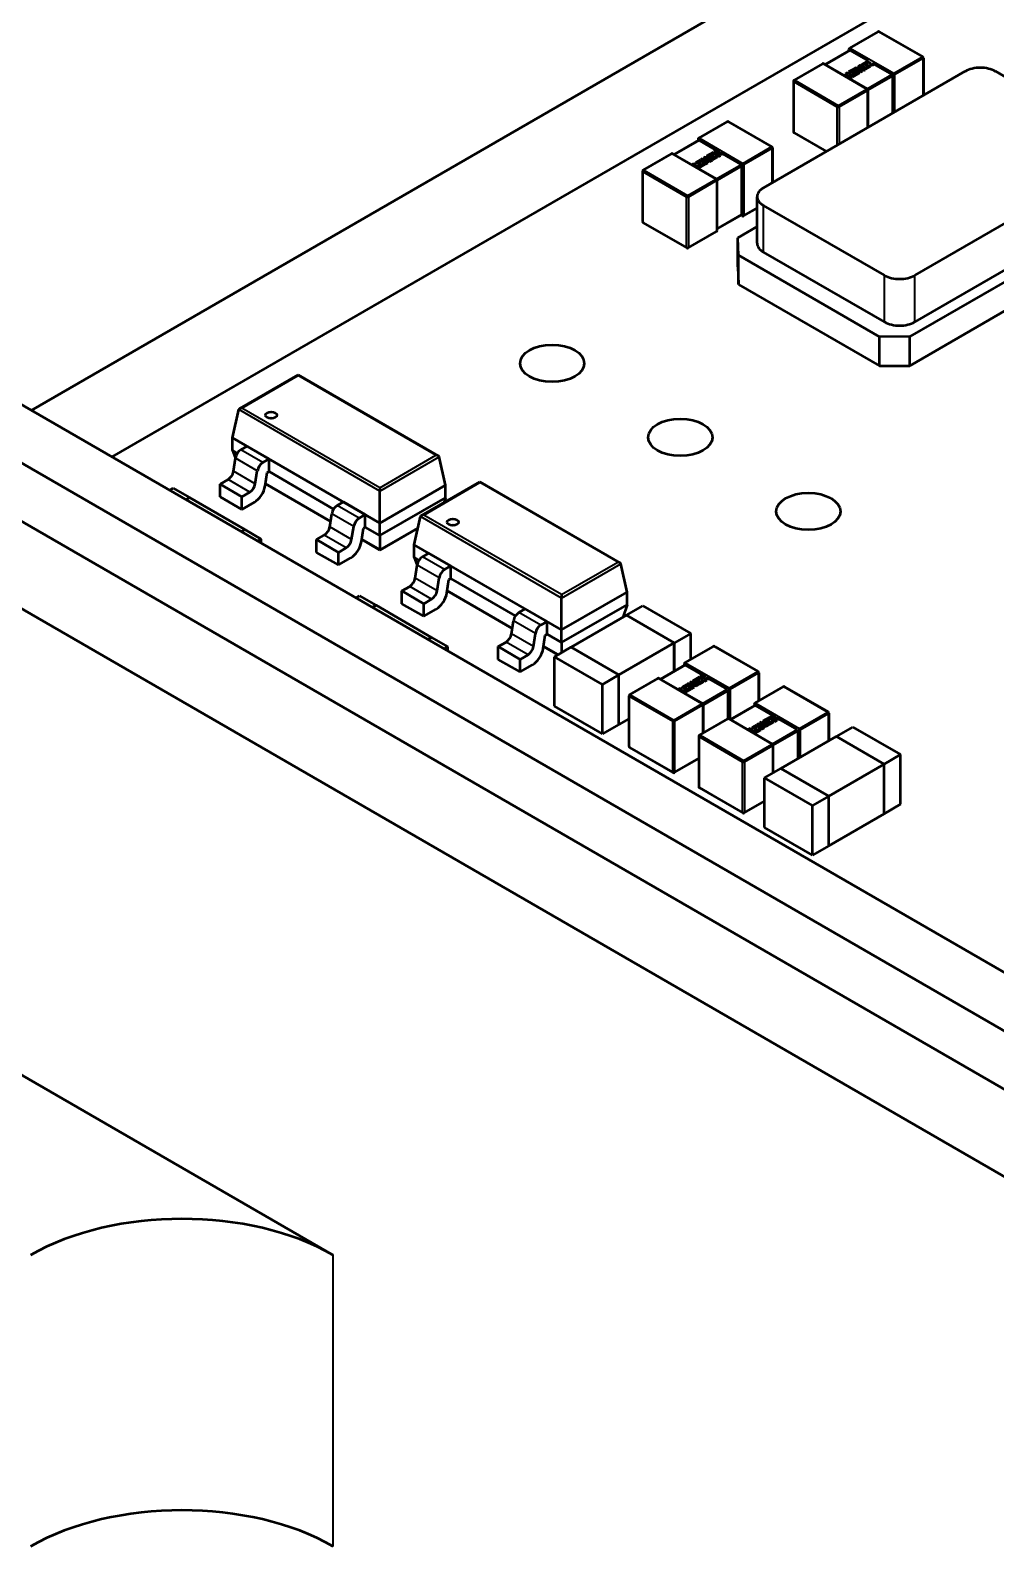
# Model space of a CAD drawing. Header units: millimetres. Extents: x -106 to 841, y -50 to 594.
# Drawn here: x 579.79 to 593.31, y 230.02 to 251.48 of the extents above; entities that cross this region are included whole.
import ezdxf

# ---------------------------------------------------------------- set-up
doc = ezdxf.new("R2010")
doc.units = ezdxf.units.MM
doc.layers.add('Visible (ISO)', color=7, linetype='Continuous', lineweight=50)
doc.layers.add('Visible Narrow (ISO)', color=7, linetype='Continuous', lineweight=35)

msp = doc.modelspace()

# ---------------------------------------------------------------- linework, layer by layer
at = {"layer": 'Visible (ISO)'}
for p, q in [((546.906, 264.335), (610.546, 227.593)), ((546.906, 263.518), (610.546, 226.776)), ((545.845, 262.906), (609.485, 226.164)), ((606.657, 230.655), (552.209, 262.09)), ((600.282, 256.685), (580.926, 245.51)), ((579.795, 246.163), (592.731, 253.631)), ((591.666, 251.467), (591.268, 251.238)), ((591.684, 251.467), (592.294, 251.115)), ((590.924, 251.008), (591.268, 251.207)), ((591.259, 251.202), (591.259, 251.221)), ((591.277, 251.206), (591.527, 251.062)), ((592.304, 251.099), (592.304, 250.575)), ((590.059, 249.28), (592.888, 250.913)), ((590.888, 251.018), (590.49, 250.788)), ((590.907, 251.018), (591.516, 250.666)), ((591.186, 250.865), (591.179, 250.861)), ((591.204, 250.847), (591.186, 250.865)), ((591.24, 250.896), (591.212, 250.88)), ((591.212, 250.88), (591.212, 250.876)), ((591.212, 250.88), (591.212, 250.842)), ((591.212, 250.876), (591.212, 250.842)), ((591.239, 250.851), (591.24, 250.896)), ((591.239, 250.851), (591.24, 250.892)), ((591.24, 250.896), (591.24, 250.892)), ((591.316, 250.94), (591.253, 250.904)), ((591.253, 250.904), (591.253, 250.9)), ((591.253, 250.904), (591.314, 250.841)), ((591.253, 250.9), (591.314, 250.837)), ((591.289, 250.906), (591.327, 250.928)), ((591.3, 250.894), (591.289, 250.906)), ((591.291, 250.903), (591.327, 250.924)), ((591.336, 250.915), (591.3, 250.894)), ((591.311, 250.882), (591.348, 250.903)), ((591.326, 250.867), (591.311, 250.882)), ((591.314, 250.88), (591.348, 250.899)), ((591.314, 250.841), (591.405, 250.894)), ((591.314, 250.837), (591.405, 250.89)), ((591.327, 250.928), (591.316, 250.94)), ((591.361, 250.966), (591.324, 250.945)), ((591.324, 250.945), (591.324, 250.941)), ((591.324, 250.945), (591.373, 250.894)), ((591.324, 250.941), (591.371, 250.892)), ((591.373, 250.894), (591.326, 250.867)), ((591.327, 250.928), (591.327, 250.924)), ((591.348, 250.903), (591.336, 250.915)), ((591.348, 250.903), (591.348, 250.899)), ((591.405, 250.894), (591.351, 250.95)), ((591.351, 250.95), (591.423, 250.904)), ((591.418, 250.929), (591.361, 250.966)), ((591.361, 250.939), (591.423, 250.9)), ((591.425, 251.003), (591.387, 250.982)), ((591.387, 250.982), (591.387, 250.977)), ((591.387, 250.982), (591.418, 250.929)), ((591.387, 250.977), (591.414, 250.932)), ((591.405, 250.894), (591.405, 250.89)), ((591.445, 250.917), (591.409, 250.984)), ((591.409, 250.984), (591.464, 250.927)), ((591.414, 250.975), (591.464, 250.923)), ((591.423, 250.904), (591.445, 250.917)), ((591.423, 250.9), (591.445, 250.913)), ((591.423, 250.904), (591.423, 250.9)), ((591.485, 250.94), (591.425, 251.003)), ((591.531, 251.064), (591.435, 251.009)), ((591.435, 251.009), (591.435, 251.005)), ((591.435, 251.009), (591.496, 250.946)), ((591.435, 251.005), (591.496, 250.942)), ((591.445, 250.917), (591.445, 250.913)), ((591.464, 250.927), (591.485, 250.94)), ((591.464, 250.923), (591.485, 250.936)), ((591.464, 250.927), (591.464, 250.923)), ((591.471, 251.011), (591.51, 251.033)), ((591.482, 250.999), (591.471, 251.011)), ((591.473, 251.008), (591.51, 251.029)), ((591.518, 251.02), (591.482, 250.999)), ((591.485, 250.94), (591.485, 250.936)), ((591.493, 250.987), (591.53, 251.009)), ((591.508, 250.972), (591.493, 250.987)), ((591.496, 250.985), (591.53, 251.004)), ((591.496, 250.946), (591.56, 250.983)), ((591.496, 250.942), (591.56, 250.979)), ((591.496, 250.946), (591.496, 250.942)), ((591.548, 250.995), (591.508, 250.972)), ((591.51, 251.033), (591.536, 251.048)), ((591.51, 251.029), (591.536, 251.044)), ((591.53, 251.009), (591.518, 251.02)), ((591.53, 251.009), (591.53, 251.004)), ((591.536, 251.048), (591.536, 251.044)), ((591.536, 251.048), (591.585, 250.997)), ((591.536, 251.044), (591.585, 250.993)), ((591.56, 250.983), (591.548, 250.995)), ((591.56, 250.983), (591.56, 250.979)), ((591.585, 250.997), (591.609, 251.011)), ((591.585, 250.993), (591.609, 251.007)), ((591.585, 250.997), (591.585, 250.993)), ((591.609, 251.011), (591.591, 251.029)), ((591.601, 251.019), (591.861, 250.869)), ((591.609, 251.011), (591.609, 251.007)), ((591.874, 250.862), (591.871, 250.86)), ((593.312, 250.913), (595.009, 249.933)), ((590.481, 250.772), (590.481, 250.068)), ((591.228, 250.833), (591.278, 250.82)), ((591.304, 250.835), (591.239, 250.851)), ((591.24, 250.826), (591.278, 250.816)), ((591.278, 250.82), (591.304, 250.835)), ((591.278, 250.816), (591.304, 250.831)), ((591.278, 250.82), (591.278, 250.816)), ((591.304, 250.835), (591.304, 250.831)), ((591.314, 250.841), (591.314, 250.837)), ((591.526, 250.65), (591.526, 250.126)), ((591.874, 250.327), (591.874, 250.846)), ((589.153, 249.977), (589.551, 250.207)), ((589.569, 250.207), (590.179, 249.854)), ((590.49, 250.052), (590.944, 249.79)), ((588.809, 249.748), (589.153, 249.947)), ((589.143, 249.961), (589.143, 249.941)), ((589.436, 249.787), (589.162, 249.945)), ((589.391, 249.798), (589.365, 249.784)), ((589.45, 249.784), (589.391, 249.798)), ((590.189, 249.838), (590.189, 249.354)), ((588.375, 249.528), (588.773, 249.758)), ((589.401, 249.405), (588.791, 249.758)), ((589.085, 249.622), (589.06, 249.608)), ((589.06, 249.608), (589.06, 249.603)), ((589.06, 249.608), (589.072, 249.596)), ((589.06, 249.603), (589.063, 249.601)), ((589.134, 249.571), (589.085, 249.622)), ((589.174, 249.673), (589.109, 249.636)), ((589.109, 249.636), (589.109, 249.632)), ((589.109, 249.636), (589.121, 249.624)), ((589.109, 249.632), (589.121, 249.62)), ((589.121, 249.624), (589.161, 249.647)), ((589.121, 249.62), (589.161, 249.643)), ((589.121, 249.624), (589.121, 249.62)), ((589.16, 249.585), (589.134, 249.571)), ((589.176, 249.631), (589.14, 249.61)), ((589.14, 249.61), (589.14, 249.606)), ((589.14, 249.61), (589.151, 249.599)), ((589.14, 249.606), (589.151, 249.594)), ((589.141, 249.556), (589.234, 249.61)), ((589.144, 249.554), (589.234, 249.606)), ((589.151, 249.599), (589.187, 249.62)), ((589.151, 249.594), (589.187, 249.616)), ((589.151, 249.599), (589.151, 249.594)), ((589.199, 249.608), (589.16, 249.585)), ((589.161, 249.647), (589.161, 249.643)), ((589.161, 249.647), (589.176, 249.631)), ((589.161, 249.643), (589.174, 249.63)), ((589.234, 249.61), (589.174, 249.673)), ((589.206, 249.691), (589.184, 249.679)), ((589.184, 249.679), (589.184, 249.675)), ((589.184, 249.679), (589.245, 249.616)), ((589.184, 249.675), (589.245, 249.612)), ((589.187, 249.62), (589.187, 249.616)), ((589.187, 249.62), (589.199, 249.608)), ((589.187, 249.616), (589.196, 249.606)), ((589.26, 249.635), (589.206, 249.691)), ((589.247, 249.715), (589.224, 249.702)), ((589.224, 249.702), (589.224, 249.698)), ((589.224, 249.702), (589.26, 249.635)), ((589.224, 249.698), (589.255, 249.64)), ((589.234, 249.61), (589.234, 249.606)), ((589.245, 249.616), (589.282, 249.637)), ((589.245, 249.612), (589.282, 249.633)), ((589.245, 249.616), (589.245, 249.612)), ((589.318, 249.669), (589.247, 249.715)), ((589.282, 249.637), (589.251, 249.69)), ((589.251, 249.69), (589.309, 249.653)), ((589.255, 249.683), (589.309, 249.649)), ((589.356, 249.778), (589.264, 249.725)), ((589.264, 249.725), (589.264, 249.721)), ((589.264, 249.725), (589.318, 249.669)), ((589.264, 249.721), (589.308, 249.676)), ((589.282, 249.637), (589.282, 249.633)), ((589.296, 249.725), (589.343, 249.752)), ((589.345, 249.674), (589.296, 249.725)), ((589.298, 249.722), (589.343, 249.748)), ((589.309, 249.653), (589.345, 249.674)), ((589.309, 249.649), (589.345, 249.67)), ((589.309, 249.653), (589.309, 249.649)), ((589.358, 249.736), (589.322, 249.715)), ((589.322, 249.715), (589.322, 249.711)), ((589.322, 249.715), (589.333, 249.704)), ((589.322, 249.711), (589.333, 249.7)), ((589.333, 249.704), (589.369, 249.725)), ((589.333, 249.7), (589.369, 249.721)), ((589.333, 249.704), (589.333, 249.7)), ((589.381, 249.713), (589.342, 249.691)), ((589.342, 249.691), (589.342, 249.686)), ((589.342, 249.691), (589.353, 249.679)), ((589.342, 249.686), (589.353, 249.674)), ((589.343, 249.752), (589.343, 249.748)), ((589.343, 249.752), (589.358, 249.736)), ((589.343, 249.748), (589.356, 249.735)), ((589.345, 249.674), (589.345, 249.67)), ((589.353, 249.679), (589.416, 249.715)), ((589.353, 249.674), (589.416, 249.711)), ((589.353, 249.679), (589.353, 249.674)), ((589.416, 249.715), (589.356, 249.778)), ((589.365, 249.784), (589.365, 249.779)), ((589.365, 249.784), (589.431, 249.768)), ((589.365, 249.779), (589.43, 249.764)), ((589.369, 249.725), (589.369, 249.721)), ((589.369, 249.725), (589.381, 249.713)), ((589.369, 249.721), (589.378, 249.711)), ((589.416, 249.715), (589.416, 249.711)), ((589.431, 249.768), (589.43, 249.723)), ((589.43, 249.723), (589.458, 249.739)), ((589.43, 249.718), (589.458, 249.735)), ((589.43, 249.723), (589.43, 249.718)), ((589.458, 249.739), (589.458, 249.78)), ((589.461, 249.773), (589.458, 249.775)), ((589.458, 249.739), (589.458, 249.735)), ((589.46, 249.778), (589.483, 249.754)), ((589.461, 249.773), (589.483, 249.749)), ((589.483, 249.754), (589.493, 249.759)), ((589.483, 249.749), (589.493, 249.755)), ((589.483, 249.754), (589.483, 249.749)), ((589.746, 249.609), (589.493, 249.755)), ((589.759, 249.601), (589.756, 249.599)), ((589.759, 248.912), (589.759, 249.586)), ((595.009, 249.688), (592.181, 248.055)), ((588.366, 249.512), (588.366, 248.807)), ((589.411, 248.685), (589.411, 249.389)), ((589.972, 248.504), (589.972, 249.157)), ((589.781, 248.888), (589.972, 248.998)), ((591.756, 248.055), (590.059, 249.035)), ((595.366, 249.075), (592.113, 247.197)), ((595.009, 249.035), (592.181, 247.402)), ((588.375, 248.791), (588.985, 248.439)), ((589.411, 248.705), (589.756, 248.904)), ((589.702, 248.581), (589.972, 248.737)), ((589.763, 248.888), (589.746, 248.898)), ((589.004, 248.439), (589.401, 248.669)), ((589.709, 248.336), (589.702, 248.581)), ((589.702, 248.173), (589.702, 248.581)), ((591.688, 247.193), (589.709, 248.336)), ((589.709, 247.928), (589.709, 248.336)), ((591.756, 247.402), (590.059, 248.381)), ((589.702, 248.173), (589.709, 247.928)), ((589.709, 247.928), (591.688, 246.785)), ((592.113, 246.789), (593.647, 247.675)), ((592.113, 247.197), (591.688, 247.193)), ((591.688, 246.785), (591.688, 247.193)), ((592.113, 246.789), (592.113, 247.197)), ((591.688, 246.785), (592.113, 246.789)), ((582.718, 246.188), (583.537, 246.661)), ((583.537, 246.661), (583.537, 246.65)), ((585.502, 245.527), (583.537, 246.661)), ((582.618, 245.777), (582.704, 246.173)), ((584.682, 244.585), (582.618, 245.777)), ((582.618, 245.6), (582.618, 245.777)), ((582.685, 245.561), (582.618, 245.6)), ((582.618, 245.6), (582.657, 245.487)), ((582.629, 245.311), (582.658, 245.494)), ((582.733, 245.609), (582.821, 245.66)), ((583.129, 245.482), (582.821, 245.66)), ((585.602, 245.116), (585.515, 245.511)), ((582.937, 245.133), (582.965, 245.317)), ((583.041, 245.432), (583.129, 245.482)), ((583.075, 245.107), (583.104, 245.291)), ((583.104, 245.291), (583.129, 245.305)), ((583.129, 245.305), (583.129, 245.482)), ((584.035, 244.781), (583.129, 245.305)), ((581.733, 245.044), (581.784, 245.074)), ((581.784, 245.074), (582.013, 244.942)), ((582.443, 245.131), (582.554, 245.196)), ((582.75, 244.954), (582.443, 245.131)), ((582.443, 244.954), (582.443, 245.131)), ((583.991, 244.605), (583.079, 245.132)), ((584.682, 244.585), (585.602, 245.116)), ((584.682, 245.08), (584.682, 245.031)), ((585.265, 244.69), (586.085, 245.163)), ((585.602, 244.938), (585.602, 245.116)), ((586.085, 245.163), (586.085, 245.152)), ((588.049, 244.028), (586.085, 245.163)), ((582.013, 244.942), (581.962, 244.912)), ((581.962, 244.912), (582.014, 244.941)), ((582.013, 244.941), (582.013, 244.942)), ((582.014, 244.941), (582.791, 244.493)), ((582.75, 244.776), (582.443, 244.954)), ((582.75, 244.954), (582.861, 245.018)), ((582.75, 244.776), (582.75, 244.954)), ((582.75, 244.776), (582.924, 244.877)), ((584.084, 244.83), (584.172, 244.88)), ((584.479, 244.703), (584.172, 244.88)), ((584.682, 244.585), (584.682, 245.031)), ((584.682, 244.408), (585.602, 244.938)), ((585.602, 244.938), (585.578, 244.87)), ((583.98, 244.531), (584.008, 244.714)), ((584.391, 244.652), (584.479, 244.703)), ((584.479, 244.525), (584.479, 244.703)), ((585.165, 244.279), (585.252, 244.674)), ((582.791, 244.493), (582.739, 244.463)), ((582.74, 244.463), (582.792, 244.492)), ((582.791, 244.492), (582.791, 244.493)), ((582.792, 244.492), (583.021, 244.36)), ((584.287, 244.353), (584.316, 244.537)), ((584.426, 244.327), (584.455, 244.511)), ((584.455, 244.511), (584.479, 244.525)), ((584.682, 244.408), (584.479, 244.525)), ((584.682, 244.408), (584.682, 244.585)), ((584.682, 244.206), (585.217, 244.515)), ((583.021, 244.36), (582.969, 244.33)), ((583.021, 244.301), (583.021, 244.36)), ((583.793, 244.352), (583.904, 244.416)), ((584.101, 244.174), (583.793, 244.352)), ((583.793, 244.174), (583.793, 244.352)), ((584.101, 244.174), (584.212, 244.238)), ((584.682, 244.206), (584.43, 244.352)), ((584.682, 244.408), (584.682, 244.213)), ((584.682, 244.206), (584.682, 244.213)), ((587.23, 243.087), (585.165, 244.279)), ((585.165, 244.101), (585.165, 244.279)), ((584.101, 243.997), (583.793, 244.174)), ((584.101, 243.997), (584.101, 244.174)), ((584.101, 243.997), (584.275, 244.097)), ((585.232, 244.062), (585.165, 244.101)), ((585.165, 244.101), (585.204, 243.988)), ((585.177, 243.812), (585.206, 243.996)), ((585.281, 244.111), (585.369, 244.161)), ((585.676, 243.984), (585.369, 244.161)), ((588.149, 243.617), (588.063, 244.013)), ((585.484, 243.634), (585.513, 243.818)), ((585.589, 243.933), (585.676, 243.984)), ((585.623, 243.608), (585.652, 243.792)), ((585.652, 243.792), (585.676, 243.806)), ((585.676, 243.806), (585.676, 243.984)), ((586.583, 243.283), (585.676, 243.806)), ((584.347, 243.535), (584.399, 243.564)), ((584.399, 243.564), (584.628, 243.432)), ((584.99, 243.633), (585.101, 243.697)), ((585.298, 243.455), (584.99, 243.633)), ((584.99, 243.455), (584.99, 243.633)), ((586.539, 243.107), (585.627, 243.633)), ((587.23, 243.087), (588.149, 243.617)), ((587.23, 243.582), (587.23, 243.532)), ((588.149, 243.44), (588.149, 243.617)), ((584.628, 243.432), (584.577, 243.402)), ((584.577, 243.402), (584.629, 243.432)), ((584.628, 243.431), (584.628, 243.432)), ((584.629, 243.432), (585.406, 242.983)), ((585.298, 243.278), (584.99, 243.455)), ((585.298, 243.455), (585.409, 243.519)), ((585.298, 243.278), (585.298, 243.455)), ((585.298, 243.278), (585.472, 243.378)), ((586.632, 243.331), (586.719, 243.382)), ((587.027, 243.204), (586.719, 243.382)), ((587.23, 243.087), (587.23, 243.532)), ((587.23, 242.909), (588.149, 243.44)), ((588.149, 243.44), (588.088, 243.263)), ((588.141, 243.293), (588.37, 243.426)), ((588.37, 243.426), (589.041, 243.038)), ((586.527, 243.032), (586.556, 243.216)), ((586.939, 243.153), (587.027, 243.204)), ((587.027, 243.026), (587.027, 243.204)), ((587.363, 242.844), (588.14, 243.293)), ((588.14, 243.293), (588.811, 242.906)), ((588.812, 242.906), (588.141, 243.293)), ((588.141, 243.293), (588.141, 243.293)), ((585.406, 242.983), (585.354, 242.953)), ((585.355, 242.953), (585.406, 242.983)), ((585.406, 242.982), (585.406, 242.983)), ((585.406, 242.983), (585.636, 242.85)), ((586.341, 242.853), (586.452, 242.917)), ((586.835, 242.855), (586.864, 243.038)), ((586.974, 242.829), (587.002, 243.012)), ((587.002, 243.012), (587.027, 243.026)), ((587.23, 242.909), (587.027, 243.026)), ((587.23, 242.909), (587.23, 243.087)), ((589.041, 243.038), (588.812, 242.906)), ((589.041, 242.673), (589.041, 243.038)), ((585.636, 242.85), (585.584, 242.821)), ((585.636, 242.791), (585.636, 242.85)), ((586.649, 242.675), (586.341, 242.853)), ((586.341, 242.675), (586.341, 242.853)), ((586.649, 242.675), (586.76, 242.74)), ((587.178, 242.738), (586.977, 242.853)), ((587.133, 242.712), (587.362, 242.844)), ((587.804, 242.324), (587.133, 242.712)), ((587.133, 242.018), (587.133, 242.712)), ((587.23, 242.909), (587.23, 242.768)), ((587.362, 242.844), (588.033, 242.457)), ((588.034, 242.457), (587.363, 242.844)), ((587.363, 242.844), (587.363, 242.844)), ((588.811, 242.906), (588.034, 242.457)), ((588.811, 242.51), (588.811, 242.906)), ((588.812, 242.511), (588.812, 242.906)), ((588.96, 242.627), (589.358, 242.856)), ((589.377, 242.856), (589.987, 242.504)), ((586.649, 242.498), (586.341, 242.675)), ((586.649, 242.498), (586.649, 242.675)), ((586.649, 242.498), (586.823, 242.598)), ((588.616, 242.397), (588.961, 242.597)), ((588.951, 242.611), (588.951, 242.591)), ((589.243, 242.437), (588.969, 242.595)), ((589.996, 242.488), (589.996, 242.092)), ((588.033, 242.457), (587.804, 242.324)), ((587.804, 241.63), (587.804, 242.324)), ((588.033, 241.762), (588.033, 242.457)), ((588.034, 241.763), (588.034, 242.457)), ((588.182, 242.178), (588.58, 242.407)), ((589.209, 242.055), (588.599, 242.407)), ((588.981, 242.323), (588.917, 242.286)), ((588.917, 242.286), (588.917, 242.282)), ((588.917, 242.286), (588.928, 242.274)), ((588.917, 242.282), (588.928, 242.27)), ((588.928, 242.274), (588.968, 242.297)), ((588.928, 242.27), (588.968, 242.293)), ((588.928, 242.274), (588.928, 242.27)), ((588.984, 242.281), (588.947, 242.26)), ((588.968, 242.297), (588.968, 242.293)), ((588.968, 242.297), (588.984, 242.281)), ((588.968, 242.293), (588.981, 242.28)), ((589.042, 242.26), (588.981, 242.323)), ((589.013, 242.341), (588.991, 242.329)), ((588.991, 242.329), (588.991, 242.325)), ((588.991, 242.329), (589.052, 242.265)), ((588.991, 242.325), (589.052, 242.261)), ((589.067, 242.285), (589.013, 242.341)), ((589.054, 242.365), (589.031, 242.352)), ((589.031, 242.352), (589.031, 242.348)), ((589.031, 242.352), (589.067, 242.285)), ((589.031, 242.348), (589.062, 242.29)), ((589.052, 242.265), (589.089, 242.287)), ((589.052, 242.261), (589.089, 242.283)), ((589.125, 242.319), (589.054, 242.365)), ((589.089, 242.287), (589.059, 242.339)), ((589.059, 242.339), (589.116, 242.302)), ((589.062, 242.333), (589.116, 242.298)), ((589.163, 242.428), (589.071, 242.375)), ((589.071, 242.375), (589.071, 242.371)), ((589.071, 242.375), (589.125, 242.319)), ((589.071, 242.371), (589.115, 242.325)), ((589.089, 242.287), (589.089, 242.283)), ((589.103, 242.375), (589.15, 242.402)), ((589.152, 242.323), (589.103, 242.375)), ((589.106, 242.372), (589.15, 242.398)), ((589.116, 242.302), (589.152, 242.323)), ((589.116, 242.298), (589.152, 242.319)), ((589.116, 242.302), (589.116, 242.298)), ((589.165, 242.386), (589.129, 242.365)), ((589.129, 242.365), (589.129, 242.361)), ((589.129, 242.365), (589.14, 242.353)), ((589.129, 242.361), (589.14, 242.349)), ((589.14, 242.353), (589.177, 242.374)), ((589.14, 242.349), (589.177, 242.37)), ((589.14, 242.353), (589.14, 242.349)), ((589.188, 242.363), (589.149, 242.34)), ((589.149, 242.34), (589.149, 242.336)), ((589.149, 242.34), (589.161, 242.328)), ((589.149, 242.336), (589.161, 242.324)), ((589.15, 242.402), (589.15, 242.398)), ((589.15, 242.402), (589.165, 242.386)), ((589.15, 242.398), (589.163, 242.385)), ((589.152, 242.323), (589.152, 242.319)), ((589.161, 242.328), (589.224, 242.365)), ((589.161, 242.324), (589.224, 242.36)), ((589.161, 242.328), (589.161, 242.324)), ((589.224, 242.365), (589.163, 242.428)), ((589.198, 242.448), (589.173, 242.433)), ((589.173, 242.433), (589.173, 242.429)), ((589.173, 242.433), (589.238, 242.418)), ((589.173, 242.429), (589.238, 242.414)), ((589.177, 242.374), (589.177, 242.37)), ((589.177, 242.374), (589.188, 242.363)), ((589.177, 242.37), (589.185, 242.361)), ((589.257, 242.434), (589.198, 242.448)), ((589.224, 242.365), (589.224, 242.36)), ((589.238, 242.418), (589.237, 242.372)), ((589.237, 242.372), (589.265, 242.388)), ((589.237, 242.368), (589.265, 242.384)), ((589.237, 242.372), (589.237, 242.368)), ((589.265, 242.388), (589.265, 242.429)), ((589.268, 242.423), (589.265, 242.425)), ((589.265, 242.388), (589.265, 242.384)), ((589.267, 242.428), (589.291, 242.403)), ((589.268, 242.423), (589.291, 242.399)), ((589.291, 242.403), (589.3, 242.409)), ((589.291, 242.399), (589.3, 242.404)), ((589.291, 242.403), (589.291, 242.399)), ((589.553, 242.258), (589.3, 242.404)), ((589.941, 242.061), (590.339, 242.29)), ((590.357, 242.29), (590.967, 241.938)), ((588.173, 242.161), (588.173, 241.457)), ((588.892, 242.271), (588.868, 242.257)), ((588.868, 242.257), (588.868, 242.253)), ((588.868, 242.257), (588.879, 242.245)), ((588.868, 242.253), (588.87, 242.251)), ((588.941, 242.22), (588.892, 242.271)), ((588.967, 242.235), (588.941, 242.22)), ((588.947, 242.26), (588.947, 242.256)), ((588.947, 242.26), (588.958, 242.248)), ((588.947, 242.256), (588.958, 242.244)), ((588.948, 242.206), (589.042, 242.26)), ((588.952, 242.204), (589.042, 242.255)), ((588.958, 242.248), (588.995, 242.269)), ((588.958, 242.244), (588.995, 242.265)), ((588.958, 242.248), (588.958, 242.244)), ((589.006, 242.258), (588.967, 242.235)), ((588.995, 242.269), (588.995, 242.265)), ((588.995, 242.269), (589.006, 242.258)), ((588.995, 242.265), (589.003, 242.256)), ((589.042, 242.26), (589.042, 242.255)), ((589.052, 242.265), (589.052, 242.261)), ((589.566, 242.251), (589.563, 242.249)), ((589.566, 241.843), (589.566, 242.235)), ((587.804, 241.63), (587.133, 242.018)), ((589.218, 241.643), (589.218, 242.039)), ((589.597, 241.831), (589.941, 242.03)), ((589.931, 242.044), (589.931, 242.025)), ((590.224, 241.871), (589.95, 242.029)), ((590.144, 241.862), (590.052, 241.809)), ((590.204, 241.798), (590.144, 241.862)), ((590.179, 241.882), (590.153, 241.867)), ((590.153, 241.867), (590.153, 241.863)), ((590.153, 241.867), (590.219, 241.851)), ((590.153, 241.863), (590.219, 241.847)), ((590.238, 241.868), (590.179, 241.882)), ((590.219, 241.851), (590.218, 241.806)), ((590.246, 241.822), (590.246, 241.863)), ((590.249, 241.857), (590.246, 241.858)), ((590.248, 241.862), (590.271, 241.837)), ((590.249, 241.857), (590.271, 241.833)), ((590.977, 241.922), (590.977, 241.533)), ((571.301, 241.677), (584.029, 234.329)), ((588.033, 241.762), (587.804, 241.63)), ((588.034, 241.763), (588.033, 241.763)), ((588.173, 241.843), (588.034, 241.763)), ((589.163, 241.611), (589.561, 241.841)), ((590.189, 241.489), (589.579, 241.841)), ((589.873, 241.705), (589.848, 241.691)), ((589.848, 241.691), (589.848, 241.687)), ((589.848, 241.691), (589.86, 241.679)), ((589.848, 241.687), (589.851, 241.684)), ((589.922, 241.654), (589.873, 241.705)), ((589.962, 241.757), (589.897, 241.719)), ((589.897, 241.719), (589.897, 241.715)), ((589.897, 241.719), (589.909, 241.707)), ((589.897, 241.715), (589.909, 241.703)), ((589.909, 241.707), (589.949, 241.731)), ((589.909, 241.703), (589.949, 241.726)), ((589.909, 241.707), (589.909, 241.703)), ((589.948, 241.669), (589.922, 241.654)), ((589.964, 241.715), (589.928, 241.694)), ((589.928, 241.694), (589.928, 241.69)), ((589.928, 241.694), (589.939, 241.682)), ((589.928, 241.69), (589.939, 241.678)), ((589.929, 241.639), (590.022, 241.693)), ((589.932, 241.637), (590.022, 241.689)), ((589.939, 241.682), (589.975, 241.703)), ((589.939, 241.678), (589.975, 241.699)), ((589.939, 241.682), (589.939, 241.678)), ((589.987, 241.691), (589.948, 241.669)), ((589.949, 241.731), (589.949, 241.726)), ((589.949, 241.731), (589.964, 241.715)), ((589.949, 241.726), (589.962, 241.713)), ((590.022, 241.693), (589.962, 241.757)), ((589.994, 241.775), (589.972, 241.762)), ((589.972, 241.762), (589.972, 241.758)), ((589.972, 241.762), (590.033, 241.699)), ((589.972, 241.758), (590.033, 241.695)), ((589.975, 241.703), (589.975, 241.699)), ((589.975, 241.703), (589.987, 241.691)), ((589.975, 241.699), (589.984, 241.69)), ((590.048, 241.718), (589.994, 241.775)), ((590.035, 241.799), (590.012, 241.785)), ((590.012, 241.785), (590.012, 241.781)), ((590.012, 241.785), (590.048, 241.718)), ((590.012, 241.781), (590.043, 241.724)), ((590.022, 241.693), (590.022, 241.689)), ((590.033, 241.699), (590.07, 241.721)), ((590.033, 241.695), (590.07, 241.717)), ((590.033, 241.699), (590.033, 241.695)), ((590.106, 241.752), (590.035, 241.799)), ((590.07, 241.721), (590.039, 241.773)), ((590.039, 241.773), (590.097, 241.736)), ((590.043, 241.767), (590.097, 241.732)), ((590.052, 241.809), (590.052, 241.805)), ((590.052, 241.809), (590.106, 241.752)), ((590.052, 241.805), (590.096, 241.759)), ((590.07, 241.721), (590.07, 241.717)), ((590.084, 241.808), (590.131, 241.836)), ((590.133, 241.757), (590.084, 241.808)), ((590.086, 241.806), (590.131, 241.832)), ((590.097, 241.736), (590.133, 241.757)), ((590.097, 241.732), (590.133, 241.753)), ((590.097, 241.736), (590.097, 241.732)), ((590.146, 241.82), (590.11, 241.799)), ((590.11, 241.799), (590.11, 241.795)), ((590.11, 241.799), (590.121, 241.787)), ((590.11, 241.795), (590.121, 241.783)), ((590.121, 241.787), (590.157, 241.808)), ((590.121, 241.783), (590.157, 241.804)), ((590.121, 241.787), (590.121, 241.783)), ((590.169, 241.796), (590.13, 241.774)), ((590.13, 241.774), (590.13, 241.77)), ((590.13, 241.774), (590.141, 241.762)), ((590.13, 241.77), (590.141, 241.758)), ((590.131, 241.836), (590.131, 241.832)), ((590.131, 241.836), (590.146, 241.82)), ((590.131, 241.832), (590.144, 241.818)), ((590.133, 241.757), (590.133, 241.753)), ((590.141, 241.762), (590.204, 241.798)), ((590.141, 241.758), (590.204, 241.794)), ((590.141, 241.762), (590.141, 241.758)), ((590.157, 241.808), (590.157, 241.804)), ((590.157, 241.808), (590.169, 241.796)), ((590.157, 241.804), (590.166, 241.795)), ((590.204, 241.798), (590.204, 241.794)), ((590.218, 241.806), (590.246, 241.822)), ((590.218, 241.802), (590.246, 241.818)), ((590.218, 241.806), (590.218, 241.802)), ((590.246, 241.822), (590.246, 241.818)), ((590.271, 241.837), (590.281, 241.843)), ((590.271, 241.833), (590.281, 241.838)), ((590.271, 241.837), (590.271, 241.833)), ((590.534, 241.692), (590.281, 241.838)), ((590.547, 241.685), (590.544, 241.683)), ((590.547, 241.285), (590.547, 241.669)), ((591.083, 241.595), (591.312, 241.727)), ((591.312, 241.727), (591.983, 241.34)), ((588.182, 241.441), (588.792, 241.089)), ((589.154, 241.595), (589.154, 240.891)), ((590.199, 241.084), (590.199, 241.473)), ((590.305, 241.146), (591.082, 241.594)), ((591.082, 241.594), (591.753, 241.207)), ((591.754, 241.207), (591.083, 241.595)), ((591.083, 241.594), (591.083, 241.595)), ((588.811, 241.089), (589.154, 241.287)), ((591.753, 241.207), (590.976, 240.758)), ((591.753, 240.513), (591.753, 241.207)), ((591.983, 241.34), (591.754, 241.207)), ((591.754, 240.513), (591.754, 241.207)), ((591.983, 240.646), (591.983, 241.34)), ((590.075, 241.013), (590.305, 241.145)), ((590.747, 240.626), (590.075, 241.013)), ((590.075, 240.319), (590.075, 241.013)), ((590.976, 240.758), (590.305, 241.146)), ((590.305, 241.145), (590.305, 241.146)), ((590.305, 241.145), (590.976, 240.758)), ((589.163, 240.875), (589.773, 240.523)), ((589.792, 240.523), (590.075, 240.686)), ((590.976, 240.758), (590.747, 240.626)), ((590.747, 239.932), (590.747, 240.626)), ((590.976, 240.064), (590.976, 240.758)), ((590.976, 240.064), (590.976, 240.758)), ((591.983, 240.646), (591.754, 240.513)), ((591.753, 240.513), (590.976, 240.064)), ((591.754, 240.513), (591.753, 240.514)), ((590.747, 239.932), (590.075, 240.319)), ((590.976, 240.064), (590.747, 239.932)), ((590.976, 240.064), (590.976, 240.065))]:
    msp.add_line(p, q, dxfattribs=at)
for centre, start, end in [((591.675, 251.451), 60, 120), ((591.277, 251.221), 120, 180), ((592.285, 251.099), 360, 60), ((590.897, 251.002), 60, 120), ((590.499, 250.772), 120, 180), ((591.507, 250.65), 360, 60), ((589.56, 250.19), 60, 120), ((590.499, 250.068), 180, 240), ((589.162, 249.961), 120, 180), ((590.17, 249.838), 0, 60), ((588.782, 249.741), 60, 120), ((588.384, 249.512), 120, 180), ((589.392, 249.389), 0, 60), ((588.384, 248.807), 180, 240), ((589.772, 248.904), 240, 300), ((589.392, 248.685), 300, 0), ((588.994, 248.455), 240, 300), ((589.367, 242.84), 60, 120), ((588.969, 242.611), 120, 180), ((589.977, 242.488), 0, 60), ((588.589, 242.391), 60, 120), ((590.348, 242.274), 60, 120), ((588.192, 242.161), 120, 180), ((589.95, 242.044), 120, 180), ((589.199, 242.039), 0, 60), ((590.958, 241.922), 0, 60), ((589.57, 241.825), 60, 120), ((588.192, 241.457), 180, 240), ((589.172, 241.595), 120, 180), ((590.18, 241.473), 0, 60), ((588.802, 241.105), 240, 300), ((589.172, 240.891), 180, 240), ((589.782, 240.539), 240, 300)]:
    msp.add_arc(centre, 0.0187, start, end, dxfattribs=at)
for centre, major_axis, start_param, end_param in [((591.277, 251.221), (0.0132, -0.0229), 4.712389, 5.00964), ((593.1, 250.79), (0.3, 0), 0.785398, 2.356195), ((589.162, 249.961), (-0.0132, 0.0229), 1.570796, 1.868048), ((590.272, 249.157), (-0.3, 0), 5.497787, 7.068584), ((589.772, 248.904), (0.0132, -0.0229), 4.415138, 4.712389), ((590.272, 248.504), (-0.3, 0), 0, 0.785398), ((591.969, 248.177), (-0.3, 0), 0.785398, 2.356195), ((591.969, 247.524), (-0.3, 0), 0.785398, 2.356195), ((582.75, 246.169), (-0.046, 0), 4.712389, 6.157082), ((583.159, 246.005), (-0.0812, 0), 4.450941, 4.973837), ((582.733, 245.521), (0.0544, 0.0942), 0.785398, 2.160532), ((585.469, 245.508), (0.046, 0), 0.126104, 1.570796), ((582.554, 245.284), (0.0544, 0.0942), 3.926991, 5.302125), ((583.041, 245.343), (0.0544, 0.0942), 0.785398, 2.160532), ((582.861, 245.107), (0.0544, 0.0942), 3.926991, 5.302125), ((582.924, 245.054), (0.109, 0.188), 3.926991, 5.302125), ((584.084, 244.741), (0.0544, 0.0942), 0.785398, 2.160532), ((584.391, 244.563), (0.0544, 0.0942), 0.785398, 2.160532), ((585.298, 244.671), (-0.046, 0), 4.712389, 6.157082), ((583.904, 244.505), (0.0544, 0.0942), 3.926991, 5.302125), ((585.706, 244.507), (-0.0812, 0), 4.450941, 4.973837), ((584.212, 244.327), (0.0544, 0.0942), 3.926991, 5.302125), ((584.275, 244.275), (0.109, 0.188), 3.926991, 5.302125), ((585.281, 244.022), (0.0544, 0.0942), 0.785398, 2.160532), ((588.017, 244.009), (0.046, 0), 0.126104, 1.570796), ((585.101, 243.786), (0.0544, 0.0942), 3.926991, 5.302125), ((585.589, 243.844), (0.0544, 0.0942), 0.785398, 2.160532), ((585.409, 243.608), (0.0544, 0.0942), 3.926991, 5.302125), ((585.472, 243.556), (0.109, 0.188), 3.926991, 5.302125), ((586.632, 243.242), (0.0544, 0.0942), 0.785398, 2.160532), ((586.939, 243.065), (0.0544, 0.0942), 0.785398, 2.160532), ((586.452, 243.006), (0.0544, 0.0942), 3.926991, 5.302125), ((586.76, 242.828), (0.0544, 0.0942), 3.926991, 5.302125), ((586.823, 242.776), (0.109, 0.188), 3.926991, 5.302125), ((588.969, 242.611), (-0.0132, 0.0229), 1.570796, 1.868048), ((589.95, 242.044), (-0.0132, 0.0229), 1.570796, 1.868048), ((581.908, 233.104), (-3, 0), 3.926991, 5.497787), ((581.908, 229.022), (3, 0), 0.785398, 2.356194)]:
    msp.add_ellipse(centre, major_axis=major_axis, ratio=0.57735, start_param=start_param, end_param=end_param, dxfattribs=at)
for centre, major_axis in [((587.098, 246.822), (-0.45, 0)), ((583.159, 246.096), (-0.0812, 0)), ((588.894, 245.785), (-0.45, 0)), ((590.69, 244.748), (-0.45, 0)), ((585.706, 244.597), (-0.0812, 0))]:
    msp.add_ellipse(centre, major_axis=major_axis, ratio=0.57735, dxfattribs=at)
for points in [[(591.268, 251.207), (591.27, 251.208), (591.274, 251.208), (591.277, 251.206)], [(591.861, 250.869), (591.864, 250.867), (591.867, 250.863), (591.871, 250.86)], [(591.871, 250.86), (591.872, 250.855), (591.874, 250.85), (591.874, 250.846)], [(589.153, 249.947), (589.155, 249.948), (589.159, 249.947), (589.162, 249.945)], [(589.746, 249.609), (589.749, 249.607), (589.752, 249.603), (589.756, 249.599)], [(589.756, 249.599), (589.757, 249.595), (589.759, 249.59), (589.759, 249.586)], [(589.759, 248.912), (589.759, 248.908), (589.757, 248.905), (589.756, 248.904)], [(588.961, 242.597), (588.962, 242.597), (588.966, 242.597), (588.969, 242.595)], [(589.553, 242.258), (589.556, 242.256), (589.56, 242.253), (589.563, 242.249)], [(589.563, 242.249), (589.564, 242.244), (589.566, 242.24), (589.566, 242.235)], [(589.941, 242.03), (589.943, 242.031), (589.947, 242.031), (589.95, 242.029)], [(590.534, 241.692), (590.537, 241.69), (590.54, 241.686), (590.544, 241.683)], [(590.544, 241.683), (590.545, 241.678), (590.547, 241.673), (590.547, 241.669)]]:
    msp.add_open_spline(points, degree=3, dxfattribs=at)
at = {"layer": 'Visible Narrow (ISO)'}
for p, q in [((591.675, 251.466), (591.277, 251.237)), ((592.285, 251.114), (591.675, 251.466)), ((591.277, 251.206), (590.929, 251.005)), ((591.277, 251.237), (591.887, 250.885)), ((591.887, 250.885), (592.285, 251.114)), ((592.298, 251.091), (591.9, 250.862)), ((592.298, 250.572), (592.298, 251.091)), ((590.897, 251.017), (590.499, 250.788)), ((591.507, 250.665), (590.897, 251.017)), ((591.51, 251.033), (591.51, 251.029)), ((591.513, 250.668), (591.861, 250.869)), ((591.9, 250.862), (591.9, 250.342)), ((590.486, 250.765), (590.486, 250.06)), ((591.096, 250.413), (590.486, 250.765)), ((590.499, 250.788), (591.109, 250.435)), ((591.109, 250.435), (591.507, 250.665)), ((591.874, 250.846), (591.526, 250.645)), ((591.52, 250.642), (591.123, 250.413)), ((591.52, 250.123), (591.52, 250.642)), ((591.096, 249.878), (591.096, 250.413)), ((591.123, 250.413), (591.123, 249.893)), ((589.56, 250.206), (589.162, 249.976)), ((590.17, 249.854), (589.56, 250.206)), ((590.486, 250.06), (590.949, 249.793)), ((589.162, 249.945), (588.814, 249.745)), ((589.162, 249.976), (589.772, 249.624)), ((589.772, 249.624), (590.17, 249.854)), ((590.183, 249.831), (589.785, 249.601)), ((590.183, 249.351), (590.183, 249.831)), ((588.782, 249.757), (588.384, 249.527)), ((589.392, 249.404), (588.782, 249.757)), ((589.398, 249.408), (589.746, 249.609)), ((589.759, 249.586), (589.411, 249.385)), ((589.785, 249.601), (589.785, 248.897)), ((588.981, 249.152), (588.371, 249.504)), ((588.371, 249.504), (588.371, 248.8)), ((588.384, 249.527), (588.994, 249.175)), ((588.994, 249.175), (589.392, 249.404)), ((589.405, 249.382), (589.008, 249.152)), ((589.405, 248.677), (589.405, 249.382)), ((588.981, 248.448), (588.981, 249.152)), ((589.008, 249.152), (589.008, 248.448)), ((589.785, 248.897), (589.972, 249.004)), ((590.059, 248.381), (590.059, 249.035)), ((588.371, 248.8), (588.981, 248.448)), ((589.411, 248.711), (589.759, 248.912)), ((589.008, 248.448), (589.405, 248.677)), ((591.756, 247.402), (591.756, 248.055)), ((592.181, 247.402), (592.181, 248.055)), ((582.75, 246.196), (583.537, 246.65)), ((585.469, 245.535), (583.537, 246.65)), ((584.682, 245.031), (582.704, 246.173)), ((584.682, 245.08), (582.75, 246.196)), ((582.965, 245.317), (582.658, 245.494)), ((583.041, 245.432), (582.733, 245.609)), ((584.682, 245.08), (585.469, 245.535)), ((584.682, 245.031), (585.515, 245.511)), ((582.937, 245.133), (582.629, 245.311)), ((582.861, 245.018), (582.554, 245.196)), ((583.992, 244.611), (583.08, 245.138)), ((585.298, 244.697), (586.085, 245.152)), ((588.017, 244.036), (586.085, 245.152)), ((584.316, 244.537), (584.008, 244.714)), ((584.391, 244.652), (584.084, 244.83)), ((587.23, 243.532), (585.252, 244.674)), ((587.23, 243.582), (585.298, 244.697)), ((584.287, 244.353), (583.98, 244.531)), ((584.682, 244.213), (585.219, 244.522)), ((584.212, 244.238), (583.904, 244.416)), ((584.682, 244.213), (584.431, 244.358)), ((585.513, 243.818), (585.206, 243.996)), ((585.589, 243.933), (585.281, 244.111)), ((587.23, 243.582), (588.017, 244.036)), ((587.23, 243.532), (588.063, 244.013)), ((585.484, 243.634), (585.177, 243.812)), ((585.409, 243.519), (585.101, 243.697)), ((586.54, 243.112), (585.628, 243.639)), ((586.864, 243.038), (586.556, 243.216)), ((586.939, 243.153), (586.632, 243.331)), ((586.76, 242.74), (586.452, 242.917)), ((586.835, 242.855), (586.527, 243.032)), ((587.184, 242.741), (586.978, 242.859)), ((589.367, 242.855), (588.969, 242.626)), ((589.977, 242.503), (589.367, 242.855)), ((588.969, 242.595), (588.621, 242.394)), ((588.969, 242.626), (589.579, 242.274)), ((589.579, 242.274), (589.977, 242.503)), ((588.589, 242.406), (588.192, 242.177)), ((589.199, 242.054), (588.589, 242.406)), ((589.99, 242.48), (589.593, 242.251)), ((590.348, 242.289), (589.95, 242.06)), ((589.99, 242.089), (589.99, 242.48)), ((590.958, 241.937), (590.348, 242.289)), ((588.788, 241.802), (588.178, 242.154)), ((588.178, 242.154), (588.178, 241.45)), ((588.192, 242.177), (588.802, 241.825)), ((589.205, 242.057), (589.553, 242.258)), ((589.566, 242.235), (589.218, 242.035)), ((589.593, 242.251), (589.593, 241.834)), ((589.95, 242.06), (590.56, 241.707)), ((588.802, 241.825), (589.199, 242.054)), ((589.213, 242.031), (588.815, 241.802)), ((589.213, 241.64), (589.213, 242.031)), ((589.95, 242.029), (589.602, 241.828)), ((590.56, 241.707), (590.958, 241.937)), ((590.971, 241.914), (590.573, 241.685)), ((590.971, 241.53), (590.971, 241.914)), ((588.788, 241.097), (588.788, 241.802)), ((588.815, 241.802), (588.815, 241.097)), ((589.57, 241.84), (589.172, 241.611)), ((590.18, 241.488), (589.57, 241.84)), ((590.186, 241.491), (590.534, 241.692)), ((590.547, 241.669), (590.199, 241.468)), ((590.573, 241.685), (590.573, 241.3)), ((588.178, 241.45), (588.788, 241.097)), ((589.769, 241.235), (589.159, 241.588)), ((589.159, 241.588), (589.159, 240.883)), ((589.172, 241.611), (589.782, 241.258)), ((589.782, 241.258), (590.18, 241.488)), ((590.193, 241.465), (589.796, 241.235)), ((590.193, 241.081), (590.193, 241.465)), ((588.815, 241.097), (589.154, 241.293)), ((589.769, 240.531), (589.769, 241.235)), ((589.796, 241.235), (589.796, 240.531)), ((589.159, 240.883), (589.769, 240.531)), ((589.796, 240.531), (590.075, 240.693)), ((584.029, 230.246), (584.029, 234.329))]:
    msp.add_line(p, q, dxfattribs=at)
for centre, major_axis, start_param, end_param in [((591.675, 251.451), (-0.0094, 0.0162), 5.497787, 6.283185), ((591.675, 251.451), (0.0094, 0.0162), 0, 0.785398), ((591.277, 251.221), (-0.0187, 0), 0, 0.785398), ((591.277, 251.221), (0.0094, 0.0162), 0.785398, 2.356195), ((591.277, 251.221), (-0.0094, 0.0162), 5.497787, 6.283185), ((592.285, 251.099), (0.0094, 0.0162), 0, 0.785398), ((592.285, 251.099), (0.0094, -0.0162), 0.785398, 2.356194), ((592.285, 251.099), (0.0187, 0), 5.497787, 6.283185), ((590.897, 251.002), (-0.0094, 0.0162), 5.497787, 6.283185), ((590.897, 251.002), (0.0094, 0.0162), 0, 0.785398), ((591.887, 250.869), (-0.0094, -0.0162), 3.926991, 5.497787), ((591.887, 250.869), (0.0187, 0), 3.926991, 5.497787), ((591.887, 250.869), (0.0094, -0.0162), 0.785398, 2.356194), ((590.499, 250.772), (-0.0187, 0), 0, 0.785398), ((590.499, 250.772), (0.0094, 0.0162), 0.785398, 2.356195), ((590.499, 250.772), (-0.0094, 0.0162), 5.497787, 6.283185), ((591.507, 250.65), (0.0094, 0.0162), 0, 0.785398), ((591.507, 250.65), (0.0094, -0.0162), 0.785398, 2.356194), ((591.507, 250.65), (0.0187, 0), 5.497787, 6.283185), ((591.109, 250.42), (-0.0094, -0.0162), 3.926991, 5.497787), ((591.109, 250.42), (0.0094, -0.0162), 0.785398, 2.356194), ((591.109, 250.42), (-0.0187, 0), 0.785398, 2.356195), ((589.56, 250.19), (-0.0094, 0.0162), 5.497787, 6.283185), ((589.56, 250.19), (0.0094, 0.0162), 0, 0.785398), ((590.499, 250.068), (-0.0187, 0), 0, 0.785398), ((590.499, 250.068), (-0.0094, -0.0162), 5.497787, 6.283185), ((589.162, 249.961), (-0.0187, 0), 0, 0.785398), ((589.162, 249.961), (0.0094, 0.0162), 0.785398, 2.356194), ((589.162, 249.961), (-0.0094, 0.0162), 5.497787, 6.283185), ((590.17, 249.838), (0.0094, 0.0162), 0, 0.785398), ((590.17, 249.838), (-0.0094, 0.0162), 3.926991, 5.497787), ((590.17, 249.838), (0.0187, 0), 5.497787, 6.283185), ((588.782, 249.741), (-0.0094, 0.0162), 5.497787, 6.283185), ((588.782, 249.741), (0.0094, 0.0162), 0, 0.785398), ((589.772, 249.609), (-0.0094, -0.0162), 3.926991, 5.497787), ((589.772, 249.609), (-0.0187, 0), 0.785398, 2.356195), ((589.772, 249.609), (-0.0094, 0.0162), 3.926991, 5.497787), ((588.384, 249.512), (-0.0187, 0), 0, 0.785398), ((588.384, 249.512), (-0.0094, -0.0162), 3.926991, 5.497787), ((588.384, 249.512), (-0.0094, 0.0162), 5.497787, 6.283185), ((589.392, 249.389), (0.0094, 0.0162), 0, 0.785398), ((589.392, 249.389), (-0.0094, 0.0162), 3.926991, 5.497787), ((589.392, 249.389), (0.0187, 0), 5.497787, 6.283185), ((588.994, 249.16), (0.0094, 0.0162), 0.785398, 2.356194), ((588.994, 249.16), (0.0187, 0), 3.926991, 5.497787), ((588.994, 249.16), (-0.0094, 0.0162), 3.926991, 5.497787), ((588.384, 248.807), (-0.0187, 0), 0, 0.785398), ((588.384, 248.807), (-0.0094, -0.0162), 5.497787, 6.283185), ((589.772, 248.904), (-0.0094, -0.0162), 5.497787, 6.283185), ((589.772, 248.904), (-0.0187, 0), 0.785398, 2.356195), ((589.772, 248.904), (0.0094, -0.0162), 0, 0.785398), ((589.392, 248.685), (0.0094, -0.0162), 0, 0.785398), ((589.392, 248.685), (0.0187, 0), 5.497787, 6.283185), ((588.994, 248.455), (-0.0094, -0.0162), 5.497787, 6.283185), ((588.994, 248.455), (0.0187, 0), 3.926991, 5.497787), ((588.994, 248.455), (0.0094, -0.0162), 0, 0.785398), ((589.367, 242.84), (-0.0094, 0.0162), 5.497787, 6.283185), ((589.367, 242.84), (0.0094, 0.0162), 0, 0.785398), ((588.969, 242.611), (-0.0187, 0), 0, 0.785398), ((588.969, 242.611), (0.0094, 0.0162), 0.785398, 2.356194), ((588.969, 242.611), (-0.0094, 0.0162), 5.497787, 6.283185), ((589.977, 242.488), (0.0094, 0.0162), 0, 0.785398), ((589.977, 242.488), (-0.0094, 0.0162), 3.926991, 5.497787), ((589.977, 242.488), (0.0187, 0), 5.497787, 6.283185), ((588.589, 242.391), (-0.0094, 0.0162), 5.497787, 6.283185), ((588.589, 242.391), (0.0094, 0.0162), 0, 0.785398), ((589.579, 242.258), (-0.0094, -0.0162), 3.926991, 5.497787), ((589.579, 242.258), (-0.0094, 0.0162), 3.926991, 5.497787), ((590.348, 242.274), (-0.0094, 0.0162), 5.497787, 6.283185), ((590.348, 242.274), (0.0094, 0.0162), 0, 0.785398), ((588.192, 242.161), (-0.0187, 0), 0, 0.785398), ((588.192, 242.161), (-0.0094, -0.0162), 3.926991, 5.497787), ((588.192, 242.161), (-0.0094, 0.0162), 5.497787, 6.283185), ((589.579, 242.258), (-0.0187, 0), 0.785398, 2.356195), ((589.95, 242.044), (0.0094, 0.0162), 0.785398, 2.356194), ((589.95, 242.044), (-0.0094, 0.0162), 5.497787, 6.283185), ((589.199, 242.039), (0.0094, 0.0162), 0, 0.785398), ((589.199, 242.039), (-0.0094, 0.0162), 3.926991, 5.497787), ((589.199, 242.039), (0.0187, 0), 5.497787, 6.283185), ((589.95, 242.044), (-0.0187, 0), 0, 0.785398), ((590.958, 241.922), (0.0094, 0.0162), 0, 0.785398), ((590.958, 241.922), (-0.0094, 0.0162), 3.926991, 5.497787), ((590.958, 241.922), (0.0187, 0), 5.497787, 6.283185), ((588.802, 241.809), (0.0094, 0.0162), 0.785398, 2.356194), ((588.802, 241.809), (0.0187, 0), 3.926991, 5.497787), ((588.802, 241.809), (-0.0094, 0.0162), 3.926991, 5.497787), ((589.57, 241.825), (-0.0094, 0.0162), 5.497787, 6.283185), ((589.57, 241.825), (0.0094, 0.0162), 0, 0.785398), ((590.56, 241.692), (-0.0094, -0.0162), 3.926991, 5.497787), ((590.56, 241.692), (-0.0187, 0), 0.785398, 2.356195), ((590.56, 241.692), (-0.0094, 0.0162), 3.926991, 5.497787), ((588.192, 241.457), (-0.0187, 0), 0, 0.785398), ((588.192, 241.457), (-0.0094, -0.0162), 5.497787, 6.283185), ((589.172, 241.595), (-0.0187, 0), 0, 0.785398), ((589.172, 241.595), (-0.0094, -0.0162), 3.926991, 5.497787), ((589.172, 241.595), (-0.0094, 0.0162), 5.497787, 6.283185), ((590.18, 241.473), (0.0094, 0.0162), 0, 0.785398), ((590.18, 241.473), (-0.0094, 0.0162), 3.926991, 5.497787), ((590.18, 241.473), (0.0187, 0), 5.497787, 6.283185), ((589.782, 241.243), (0.0094, 0.0162), 0.785398, 2.356194), ((589.782, 241.243), (0.0187, 0), 3.926991, 5.497787), ((589.782, 241.243), (-0.0094, 0.0162), 3.926991, 5.497787), ((588.802, 241.105), (-0.0094, -0.0162), 5.497787, 6.283185), ((588.802, 241.105), (0.0187, 0), 3.926991, 5.497787), ((588.802, 241.105), (0.0094, -0.0162), 0, 0.785398), ((589.172, 240.891), (-0.0187, 0), 0, 0.785398), ((589.172, 240.891), (-0.0094, -0.0162), 5.497787, 6.283185), ((589.782, 240.539), (-0.0094, -0.0162), 5.497787, 6.283185), ((589.782, 240.539), (0.0187, 0), 3.926991, 5.497787), ((589.782, 240.539), (0.0094, -0.0162), 0, 0.785398)]:
    msp.add_ellipse(centre, major_axis=major_axis, ratio=0.57735, start_param=start_param, end_param=end_param, dxfattribs=at)

doc.saveas('drawing.dxf')
